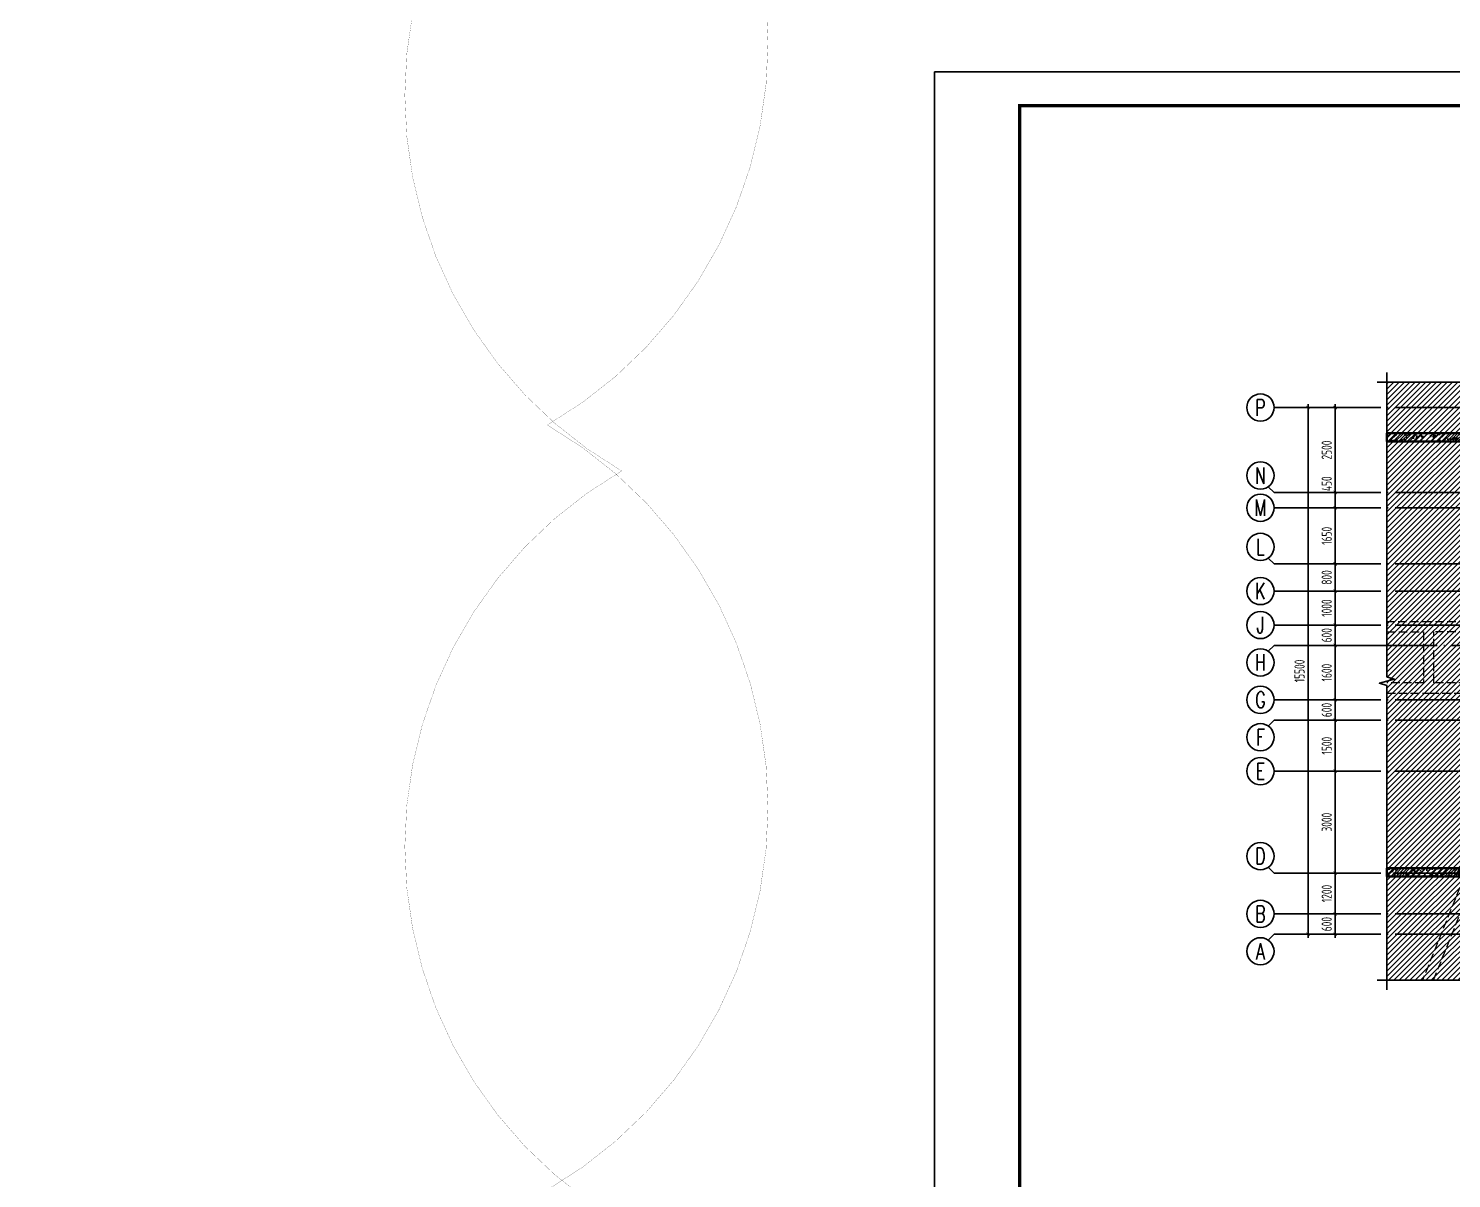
# Model space of a CAD drawing. Extents: x -655480 to 203344, y -294099 to 287156.
# Drawn here: x -117344 to -75456, y 193615 to 227456 of the extents above; entities that cross this region are included whole.
import ezdxf
from ezdxf.enums import TextEntityAlignment as Align

# ---------------------------------------------------------------- set-up
doc = ezdxf.new("R2010")
doc.units = 0
doc.header["$LTSCALE"] = 1000
for name, pattern in [('__DASH', [0.35, 0.25, -0.1]), ('DASH', [0.35, 0.25, -0.1]), ('DOTE', [2.42, 2, -0.2, 0.02, -0.2])]:
    doc.linetypes.add(name, pattern=pattern)
doc.layers.get('0').update_dxf_attribs({"linetype": 'CONTINUOUS'})
doc.layers.get('DEFPOINTS').update_dxf_attribs({"linetype": 'CONTINUOUS'})
for name, color, linetype in [('-TK', 7, 'CONTINUOUS'), ('A-AXIS', 1, 'CONTINUOUS'), ('A-DOTE', 10, 'DOTE'), ('AXIS_NUM', 7, 'CONTINUOUS'), ('S-L主梁线', 4, 'DASH'), ('S-Q墙填充', 252, 'CONTINUOUS'), ('S-Q墙实线', 6, 'CONTINUOUS'), ('S-Y一般标注', 3, 'CONTINUOUS'), ('THIN', 7, 'CONTINUOUS')]:
    doc.layers.add(name, color=color, linetype=linetype)
doc.layers.add('审图修改', color=2, linetype='CONTINUOUS', plot=False)
doc.styles.add('TSSD_Axis', font='complex.shx', dxfattribs={"width": 0.7, "bigfont": 'hztxt.shx'})
doc.styles.add('TSSD_DIMENSION', font='Tssdeng.shx', dxfattribs={"width": 0.7, "bigfont": 'tssdchn.shx'})
doc.dimstyles.new('TSSD_100_100', dxfattribs={"dimtxt": 300, "dimasz": 100, "dimexe": 100, "dimexo": 250, "dimgap": 100, "dimtad": 1, "dimdec": 0, "dimzin": 0, "dimdsep": 46, "dimtxsty": 'TSSD_DIMENSION', "dimblk": 'ARCHTICK', "dimcen": 0, "dimdle": 100, "dimclrt": 7, "dimadec": 0, "dimazin": 0, "dimtfac": 1, "dimtdec": 0, "dimtix": 1, "dimtmove": 2, "dimatfit": 3, "dimldrblk": 'ARCHTICK', "dimfxl": 1, "dimtolj": 1, "dimtzin": 0, "dimarcsym": 0})
pattern_1 = [(45, (-1285947.3, -27275.25), (-88.388348, 88.388348), []), (50, (-1285947.3, -27275.25), (358.63009, -31.37607), [37.5, -412.5]), (355, (-1285947.3, -27275.25), (-69.37567, 376.09607), [30, -330]), (100.4514, (-1285917.4, -27277.87), (289.25469, 344.71977), [31.8701, -350.57106]), (46.1842, (-1285947.3, -27175.25), (533.62052, -82.7595), [56.25, -618.75]), (96.6356, (-1285902.83, -27182.15), (467.33135, 487.05894), [47.80514, -525.8565]), (351.1842, (-1285947.3, -27175.25), (467.33097, 487.0593), [45, -495]), (21, (-1285897.3, -27200.25), (298.45353, -201.309445), [37.5, -412.5]), (326, (-1285897.3, -27200.25), (121.65767, 362.57502), [30, -330]), (71.4514, (-1285872.43, -27217.03), (420.11131, 161.26525), [31.8701, -350.57106]), (37.5, (-1285947.3, -27275.25), (6.079928, 166.446927), [0, -326, 0, -335, 0, -331.25]), (7.5, (-1285947.3, -27275.25), (131.53477, 197.205856), [0, -191, 0, -318.5, 0, -126.25]), (327.5, (-1286058.8, -27275.25), (266.911218, -11.277436), [0, -125, 0, -390, 0, -517.5]), (317.5, (-1286108.8, -27275.25), (291.593085, 50.05249), [0, -162.5, 0, -259, 0, -367.5])]

# ---------------------------------------------------------------- blocks, each defined once
blk = doc.blocks.new('20210827.00122446')
at = {"layer": 'S-Q墙填充', "linetype": 'ByBlock'}
h = blk.add_hatch(dxfattribs=at)
h.set_pattern_fill('钢筋混凝土', color=252, scale=50)
h.set_pattern_definition(pattern_1)
h.paths.add_polyline_path([(-256492, -277199), (-256492, -276949), (-252772, -276949), (-252772, -277199)])
h = blk.add_hatch(dxfattribs=at)
h.set_pattern_fill('钢筋混凝土', color=252, scale=50)
h.set_pattern_definition(pattern_1)
h.paths.add_polyline_path([(-256492, -289746), (-254362, -289746), (-254362, -289996), (-256492, -289996)])
at = {"layer": 'S-L主梁线', "linetype": '__DASH', "lineweight": 18}
for p, q in [((-255212, -282499), (-256492, -282499)), ((-254112, -282499), (-255212, -282499)), ((-256492, -282799), (-255412, -282799)), ((-255412, -282796), (-255412, -284299)), ((-255112, -284299), (-255112, -282796)), ((-254112, -282799), (-255112, -282799)), ((-255412, -284299), (-256492, -284299)), ((-254120, -284299), (-255112, -284299)), ((-256492, -284599), (-255212, -284599)), ((-255212, -284599), (-254112, -284599)), ((-254214, -289996), (-255444, -293050)), ((-255121, -293050), (-253890, -289996))]:
    blk.add_line(p, q, dxfattribs=at)
at = {"layer": 'S-Q墙实线', "lineweight": 35}
for points in [[(-256492, -277199), (-256492, -276949), (-252772, -276949), (-252772, -277199)], [(-256492, -289746), (-254362, -289746), (-254362, -289996), (-256492, -289996)]]:
    blk.add_lwpolyline(points, close=True, dxfattribs=at)
at = {"layer": 'THIN'}
for points in [[(-256492, -275166), (-256492, -284118), (-256272, -284188), (-256712, -284308), (-256492, -284378), (-256492, -293330)], [(-202250, -275446), (-229381, -275446), (-229451, -275666), (-229571, -275226), (-229641, -275446), (-256772, -275446)], [(-256772, -293050), (-229641, -293050), (-229571, -292830), (-229451, -293270), (-229381, -293050), (-202250, -293050)]]:
    blk.add_lwpolyline(points, dxfattribs=at)
blk = doc.blocks.new('ts_axno')
at = {"color": 0, "linetype": 'ByBlock', "lineweight": -2}
blk.add_circle((0, 0), 0.5, dxfattribs=at)
at = {"color": 0, "linetype": 'ByBlock', "lineweight": -2, "style": 'TSSD_Axis', "width": 0.7}
blk.add_attdef('A', text='', height=0.6, dxfattribs=at).set_placement((0, 0), align=Align.MIDDLE_CENTER)
blk = doc.blocks.new('_ArchTick')
at = {"color": 0, "linetype": 'ByBlock', "const_width": 0.15}
blk.add_lwpolyline([(-0.5, -0.5), (0.5, 0.5)], dxfattribs=at)
blk = doc.blocks.new('*D495')
at = {"layer": 'DEFPOINTS', "color": 0, "transparency": 16777216}
for p in [(-198891, 269213), (-197891, 269213), (-197891, 268613)]:
    blk.add_point(p, dxfattribs=at)
at = {"layer": 'S-Y一般标注', "color": 0, "lineweight": -2, "transparency": 16777216}
for p, q in [((-198141, 269213), (-198991, 269213)), ((-198891, 269213), (-198891, 269313)), ((-198891, 268613), (-198891, 269213)), ((-198141, 268613), (-198991, 268613)), ((-198891, 268613), (-198891, 268513))]:
    blk.add_line(p, q, dxfattribs=at)
at = {"layer": 'S-Y一般标注', "color": 0, "lineweight": -2, "transparency": 16777216, "xscale": 100, "yscale": 100, "zscale": 100}
for p, rotation in [((-198891, 269213), 270), ((-198891, 268613), 90)]:
    blk.add_blockref('_ArchTick', p, dxfattribs=dict(at, rotation=rotation))
at = {"layer": 'S-Y一般标注', "color": 7, "transparency": 16777216, "insert": (-199141, 268913), "char_height": 300, "attachment_point": 5, "rotation": 90, "style": 'TSSD_DIMENSION'}
blk.add_mtext('\\A1;600', dxfattribs=at)
blk = doc.blocks.new('*D496')
at = {"layer": 'DEFPOINTS', "color": 0, "transparency": 16777216}
for p in [(-198891, 274913), (-197891, 274913), (-197891, 273413)]:
    blk.add_point(p, dxfattribs=at)
at = {"layer": 'S-Y一般标注', "color": 0, "lineweight": -2, "transparency": 16777216}
for p, q in [((-198141, 274913), (-198991, 274913)), ((-198891, 273313), (-198891, 275013)), ((-198141, 273413), (-198991, 273413))]:
    blk.add_line(p, q, dxfattribs=at)
at = {"layer": 'S-Y一般标注', "color": 0, "lineweight": -2, "transparency": 16777216, "xscale": 100, "yscale": 100, "zscale": 100}
for p, rotation in [((-198891, 274913), 90), ((-198891, 273413), 270)]:
    blk.add_blockref('_ArchTick', p, dxfattribs=dict(at, rotation=rotation))
at = {"layer": 'S-Y一般标注', "color": 7, "transparency": 16777216, "insert": (-199141, 274163), "char_height": 300, "attachment_point": 5, "rotation": 90, "style": 'TSSD_DIMENSION'}
blk.add_mtext('\\A1;1500', dxfattribs=at)
blk = doc.blocks.new('*D497')
at = {"layer": 'DEFPOINTS', "color": 0, "transparency": 16777216}
for p in [(-198891, 275513), (-197891, 275513), (-197891, 274913)]:
    blk.add_point(p, dxfattribs=at)
at = {"layer": 'S-Y一般标注', "color": 0, "lineweight": -2, "transparency": 16777216}
for p, q in [((-198141, 275513), (-198991, 275513)), ((-198891, 275513), (-198891, 275613)), ((-198891, 274913), (-198891, 275513)), ((-198141, 274913), (-198991, 274913)), ((-198891, 274913), (-198891, 274813))]:
    blk.add_line(p, q, dxfattribs=at)
at = {"layer": 'S-Y一般标注', "color": 0, "lineweight": -2, "transparency": 16777216, "xscale": 100, "yscale": 100, "zscale": 100}
for p, rotation in [((-198891, 275513), 270), ((-198891, 274913), 90)]:
    blk.add_blockref('_ArchTick', p, dxfattribs=dict(at, rotation=rotation))
at = {"layer": 'S-Y一般标注', "color": 7, "transparency": 16777216, "insert": (-199141, 275213), "char_height": 300, "attachment_point": 5, "rotation": 90, "style": 'TSSD_DIMENSION'}
blk.add_mtext('\\A1;600', dxfattribs=at)
blk = doc.blocks.new('*D498')
at = {"layer": 'DEFPOINTS', "color": 0, "transparency": 16777216}
for p in [(-198891, 277113), (-197891, 277113), (-197891, 275513)]:
    blk.add_point(p, dxfattribs=at)
at = {"layer": 'S-Y一般标注', "color": 0, "lineweight": -2, "transparency": 16777216}
for p, q in [((-198141, 277113), (-198991, 277113)), ((-198891, 275413), (-198891, 277213)), ((-198141, 275513), (-198991, 275513))]:
    blk.add_line(p, q, dxfattribs=at)
at = {"layer": 'S-Y一般标注', "color": 0, "lineweight": -2, "transparency": 16777216, "xscale": 100, "yscale": 100, "zscale": 100}
for p, rotation in [((-198891, 277113), 90), ((-198891, 275513), 270)]:
    blk.add_blockref('_ArchTick', p, dxfattribs=dict(at, rotation=rotation))
at = {"layer": 'S-Y一般标注', "color": 7, "transparency": 16777216, "insert": (-199141, 276313), "char_height": 300, "attachment_point": 5, "rotation": 90, "style": 'TSSD_DIMENSION'}
blk.add_mtext('\\A1;1600', dxfattribs=at)
blk = doc.blocks.new('*D499')
at = {"layer": 'DEFPOINTS', "color": 0, "transparency": 16777216}
for p in [(-198891, 277713), (-197891, 277713), (-197891, 277113)]:
    blk.add_point(p, dxfattribs=at)
at = {"layer": 'S-Y一般标注', "color": 0, "lineweight": -2, "transparency": 16777216}
for p, q in [((-198891, 277713), (-198891, 277813)), ((-198141, 277713), (-198991, 277713)), ((-198891, 277113), (-198891, 277713)), ((-198141, 277113), (-198991, 277113)), ((-198891, 277113), (-198891, 277013))]:
    blk.add_line(p, q, dxfattribs=at)
at = {"layer": 'S-Y一般标注', "color": 0, "lineweight": -2, "transparency": 16777216, "xscale": 100, "yscale": 100, "zscale": 100}
for p, rotation in [((-198891, 277713), 270), ((-198891, 277113), 90)]:
    blk.add_blockref('_ArchTick', p, dxfattribs=dict(at, rotation=rotation))
at = {"layer": 'S-Y一般标注', "color": 7, "transparency": 16777216, "insert": (-199141, 277413), "char_height": 300, "attachment_point": 5, "rotation": 90, "style": 'TSSD_DIMENSION'}
blk.add_mtext('\\A1;600', dxfattribs=at)
blk = doc.blocks.new('*D500')
at = {"layer": 'DEFPOINTS', "color": 0, "transparency": 16777216}
for p in [(-198891, 278713), (-197891, 278713), (-197891, 277713)]:
    blk.add_point(p, dxfattribs=at)
at = {"layer": 'S-Y一般标注', "color": 0, "lineweight": -2, "transparency": 16777216}
for p, q in [((-198141, 278713), (-198991, 278713)), ((-198891, 277613), (-198891, 278813)), ((-198141, 277713), (-198991, 277713))]:
    blk.add_line(p, q, dxfattribs=at)
at = {"layer": 'S-Y一般标注', "color": 0, "lineweight": -2, "transparency": 16777216, "xscale": 100, "yscale": 100, "zscale": 100}
for p, rotation in [((-198891, 278713), 90), ((-198891, 277713), 270)]:
    blk.add_blockref('_ArchTick', p, dxfattribs=dict(at, rotation=rotation))
at = {"layer": 'S-Y一般标注', "color": 7, "transparency": 16777216, "insert": (-199141, 278213), "char_height": 300, "attachment_point": 5, "rotation": 90, "style": 'TSSD_DIMENSION'}
blk.add_mtext('\\A1;1000', dxfattribs=at)
blk = doc.blocks.new('*D501')
at = {"layer": 'DEFPOINTS', "color": 0, "transparency": 16777216}
for p in [(-199691, 284113), (-197891, 284113), (-197891, 268613)]:
    blk.add_point(p, dxfattribs=at)
at = {"layer": 'S-Y一般标注', "color": 0, "lineweight": -2, "transparency": 16777216}
for p, q in [((-198141, 284113), (-199791, 284113)), ((-199691, 268513), (-199691, 284213)), ((-198141, 268613), (-199791, 268613))]:
    blk.add_line(p, q, dxfattribs=at)
at = {"layer": 'S-Y一般标注', "color": 0, "lineweight": -2, "transparency": 16777216, "xscale": 100, "yscale": 100, "zscale": 100}
for p, rotation in [((-199691, 284113), 90), ((-199691, 268613), 270)]:
    blk.add_blockref('_ArchTick', p, dxfattribs=dict(at, rotation=rotation))
at = {"layer": 'S-Y一般标注', "color": 7, "transparency": 16777216, "insert": (-199941, 276363), "char_height": 300, "attachment_point": 5, "rotation": 90, "style": 'TSSD_DIMENSION'}
blk.add_mtext('\\A1;15500', dxfattribs=at)
blk = doc.blocks.new('*D502')
at = {"layer": 'DEFPOINTS', "color": 0, "transparency": 16777216}
for p in [(-198891, 279513), (-197891, 279513), (-197891, 278713)]:
    blk.add_point(p, dxfattribs=at)
at = {"layer": 'S-Y一般标注', "color": 0, "lineweight": -2, "transparency": 16777216}
for p, q in [((-198141, 279513), (-198991, 279513)), ((-198891, 278613), (-198891, 279613)), ((-198141, 278713), (-198991, 278713))]:
    blk.add_line(p, q, dxfattribs=at)
at = {"layer": 'S-Y一般标注', "color": 0, "lineweight": -2, "transparency": 16777216, "xscale": 100, "yscale": 100, "zscale": 100}
for p, rotation in [((-198891, 279513), 90), ((-198891, 278713), 270)]:
    blk.add_blockref('_ArchTick', p, dxfattribs=dict(at, rotation=rotation))
at = {"layer": 'S-Y一般标注', "color": 7, "transparency": 16777216, "insert": (-199141, 279113), "char_height": 300, "attachment_point": 5, "rotation": 90, "style": 'TSSD_DIMENSION'}
blk.add_mtext('\\A1;800', dxfattribs=at)
blk = doc.blocks.new('*D503')
at = {"layer": 'DEFPOINTS', "color": 0, "transparency": 16777216}
for p in [(-198891, 281613), (-197891, 281613), (-197891, 281163)]:
    blk.add_point(p, dxfattribs=at)
at = {"layer": 'S-Y一般标注', "color": 0, "lineweight": -2, "transparency": 16777216}
for p, q in [((-198141, 281613), (-198991, 281613)), ((-198891, 281063), (-198891, 281713)), ((-198141, 281163), (-198991, 281163))]:
    blk.add_line(p, q, dxfattribs=at)
at = {"layer": 'S-Y一般标注', "color": 0, "lineweight": -2, "transparency": 16777216, "xscale": 100, "yscale": 100, "zscale": 100}
for p, rotation in [((-198891, 281613), 90), ((-198891, 281163), 270)]:
    blk.add_blockref('_ArchTick', p, dxfattribs=dict(at, rotation=rotation))
at = {"layer": 'S-Y一般标注', "color": 7, "transparency": 16777216, "insert": (-199141, 281871), "char_height": 300, "attachment_point": 5, "rotation": 90, "style": 'TSSD_DIMENSION'}
blk.add_mtext('\\A1;450', dxfattribs=at)
blk = doc.blocks.new('*D504')
at = {"layer": 'DEFPOINTS', "color": 0, "transparency": 16777216}
for p in [(-198891, 284113), (-197891, 284113), (-197891, 281613)]:
    blk.add_point(p, dxfattribs=at)
at = {"layer": 'S-Y一般标注', "color": 0, "lineweight": -2, "transparency": 16777216}
for p, q in [((-198141, 284113), (-198991, 284113)), ((-198891, 281513), (-198891, 284213)), ((-198141, 281613), (-198991, 281613))]:
    blk.add_line(p, q, dxfattribs=at)
at = {"layer": 'S-Y一般标注', "color": 0, "lineweight": -2, "transparency": 16777216, "xscale": 100, "yscale": 100, "zscale": 100}
for p, rotation in [((-198891, 284113), 90), ((-198891, 281613), 270)]:
    blk.add_blockref('_ArchTick', p, dxfattribs=dict(at, rotation=rotation))
at = {"layer": 'S-Y一般标注', "color": 7, "transparency": 16777216, "insert": (-199141, 282863), "char_height": 300, "attachment_point": 5, "rotation": 90, "style": 'TSSD_DIMENSION'}
blk.add_mtext('\\A1;2500', dxfattribs=at)
blk = doc.blocks.new('*D505')
at = {"layer": 'DEFPOINTS', "color": 0, "transparency": 16777216}
for p in [(-198891, 270413), (-197891, 270413), (-197891, 269213)]:
    blk.add_point(p, dxfattribs=at)
at = {"layer": 'S-Y一般标注', "color": 0, "lineweight": -2, "transparency": 16777216}
for p, q in [((-198141, 270413), (-198991, 270413)), ((-198891, 269113), (-198891, 270513)), ((-198141, 269213), (-198991, 269213))]:
    blk.add_line(p, q, dxfattribs=at)
at = {"layer": 'S-Y一般标注', "color": 0, "lineweight": -2, "transparency": 16777216, "xscale": 100, "yscale": 100, "zscale": 100}
for p, rotation in [((-198891, 270413), 90), ((-198891, 269213), 270)]:
    blk.add_blockref('_ArchTick', p, dxfattribs=dict(at, rotation=rotation))
at = {"layer": 'S-Y一般标注', "color": 7, "transparency": 16777216, "insert": (-199141, 269813), "char_height": 300, "attachment_point": 5, "rotation": 90, "style": 'TSSD_DIMENSION'}
blk.add_mtext('\\A1;1200', dxfattribs=at)
blk = doc.blocks.new('*D506')
at = {"layer": 'DEFPOINTS', "color": 0, "transparency": 16777216}
for p in [(-198891, 273413), (-197891, 273413), (-197891, 270413)]:
    blk.add_point(p, dxfattribs=at)
at = {"layer": 'S-Y一般标注', "color": 0, "lineweight": -2, "transparency": 16777216}
for p, q in [((-198141, 273413), (-198991, 273413)), ((-198891, 270313), (-198891, 273513)), ((-198141, 270413), (-198991, 270413))]:
    blk.add_line(p, q, dxfattribs=at)
at = {"layer": 'S-Y一般标注', "color": 0, "lineweight": -2, "transparency": 16777216, "xscale": 100, "yscale": 100, "zscale": 100}
for p, rotation in [((-198891, 273413), 90), ((-198891, 270413), 270)]:
    blk.add_blockref('_ArchTick', p, dxfattribs=dict(at, rotation=rotation))
at = {"layer": 'S-Y一般标注', "color": 7, "transparency": 16777216, "insert": (-199141, 271913), "char_height": 300, "attachment_point": 5, "rotation": 90, "style": 'TSSD_DIMENSION'}
blk.add_mtext('\\A1;3000', dxfattribs=at)
blk = doc.blocks.new('*D541')
at = {"layer": 'DEFPOINTS', "color": 0, "transparency": 16777216}
for p in [(-198891, 281163), (-197891, 281163), (-197891, 279513)]:
    blk.add_point(p, dxfattribs=at)
at = {"layer": 'S-Y一般标注', "color": 0, "lineweight": -2, "transparency": 16777216}
for p, q in [((-198141, 281163), (-198991, 281163)), ((-198891, 279413), (-198891, 281263)), ((-198141, 279513), (-198991, 279513))]:
    blk.add_line(p, q, dxfattribs=at)
at = {"layer": 'S-Y一般标注', "color": 0, "lineweight": -2, "transparency": 16777216, "xscale": 100, "yscale": 100, "zscale": 100}
for p, rotation in [((-198891, 281163), 90), ((-198891, 279513), 270)]:
    blk.add_blockref('_ArchTick', p, dxfattribs=dict(at, rotation=rotation))
at = {"layer": 'S-Y一般标注', "color": 7, "transparency": 16777216, "insert": (-199141, 280338), "char_height": 300, "attachment_point": 5, "rotation": 90, "style": 'TSSD_DIMENSION'}
blk.add_mtext('\\A1;1650', dxfattribs=at)
blk = doc.blocks.new('A1')
blk.add_lwpolyline([(0, 59400), (0, 0), (84100, 0), (84100, 59400)], close=True)
at = {"const_width": 100}
blk.add_lwpolyline([(2500, 58400), (2500, 1000), (83100, 1000), (83100, 58400)], close=True, dxfattribs=at)
blk = doc.blocks.new('20210827.00163710')
at = {"layer": 'A-AXIS'}
for p, q in [((-253172, -271230.2), (-255972, -271230.2)), ((-255972, -273730.2), (-256143.6, -273558.6)), ((-253172, -273730.2), (-255972, -273730.2)), ((-253172, -274180.2), (-255972, -274180.2)), ((-255972, -275830.2), (-256143.6, -275658.6)), ((-253172, -275830.2), (-255972, -275830.2)), ((-253172, -276630.2), (-255972, -276630.2)), ((-253172, -277630.2), (-255972, -277630.2)), ((-255972, -278229.9), (-256143.6, -278401.6)), ((-253172, -278229.9), (-255972, -278229.9)), ((-253172, -279830.2), (-255972, -279830.2)), ((-255972, -280430.2), (-256143.6, -280601.8)), ((-253172, -280430.2), (-255972, -280430.2)), ((-253172, -281930.2), (-255972, -281930.2)), ((-255972, -284930.2), (-256143.6, -284758.6)), ((-253172, -284930.2), (-255972, -284930.2)), ((-253172, -286130.2), (-255972, -286130.2)), ((-255972, -286730.2), (-256143.6, -286901.8)), ((-253172, -286730.2), (-255972, -286730.2))]:
    blk.add_line(p, q, dxfattribs=at)
at = {"layer": 'A-DOTE'}
for p, q in [((-197172, -271230.2), (-253172, -271230.2)), ((-197172, -273730.2), (-253172, -273730.2)), ((-197172, -274180.2), (-253172, -274180.2)), ((-197172, -275830.2), (-253172, -275830.2)), ((-197172, -276630.2), (-253172, -276630.2)), ((-197172, -277630.2), (-253172, -277630.2)), ((-253172, -278229.9), (-197172, -278229.9)), ((-197172, -279830.2), (-253172, -279830.2)), ((-197172, -280430.2), (-253172, -280430.2)), ((-197172, -281930.2), (-253172, -281930.2)), ((-197172, -284930.2), (-253172, -284930.2)), ((-197172, -286130.2), (-253172, -286130.2)), ((-197172, -286730.2), (-253172, -286730.2))]:
    blk.add_line(p, q, dxfattribs=at)
at = {"layer": 'A-AXIS'}
ref = blk.add_blockref('ts_axno', (-256372, -271230.2), dxfattribs=dict(at, xscale=800, yscale=800, zscale=800))
ref.add_attrib('G', 'P', dxfattribs={"layer": 'AXIS_NUM', "height": 480, "style": 'TSSD_Axis', "width": 0.7}).set_placement((-256372, -271230.2), align=Align.MIDDLE_CENTER)
ref = blk.add_blockref('ts_axno', (-256372, -273230.2), dxfattribs=dict(at, xscale=800, yscale=800, zscale=800))
ref.add_attrib('G', 'N', dxfattribs={"layer": 'AXIS_NUM', "height": 480, "style": 'TSSD_Axis', "width": 0.7}).set_placement((-256372, -273230.2), align=Align.MIDDLE_CENTER)
ref = blk.add_blockref('ts_axno', (-256372, -274180.2), dxfattribs=dict(at, xscale=800, yscale=800, zscale=800))
ref.add_attrib('G', 'M', dxfattribs={"layer": 'AXIS_NUM', "height": 480, "style": 'TSSD_Axis', "width": 0.7}).set_placement((-256372, -274180.2), align=Align.MIDDLE_CENTER)
ref = blk.add_blockref('ts_axno', (-256372, -275330.2), dxfattribs=dict(at, xscale=800, yscale=800, zscale=800))
ref.add_attrib('G', 'L', dxfattribs={"layer": 'AXIS_NUM', "height": 480, "style": 'TSSD_Axis', "width": 0.7}).set_placement((-256372, -275330.2), align=Align.MIDDLE_CENTER)
ref = blk.add_blockref('ts_axno', (-256372, -276630.2), dxfattribs=dict(at, xscale=800, yscale=800, zscale=800))
ref.add_attrib('G', 'K', dxfattribs={"layer": 'AXIS_NUM', "height": 480, "style": 'TSSD_Axis', "width": 0.7}).set_placement((-256372, -276630.2), align=Align.MIDDLE_CENTER)
ref = blk.add_blockref('ts_axno', (-256372, -277630.2), dxfattribs=dict(at, xscale=800, yscale=800, zscale=800))
ref.add_attrib('G', 'J', dxfattribs={"layer": 'AXIS_NUM', "height": 480, "style": 'TSSD_Axis', "width": 0.7}).set_placement((-256372, -277630.2), align=Align.MIDDLE_CENTER)
ref = blk.add_blockref('ts_axno', (-256372, -278729.9), dxfattribs=dict(at, xscale=800, yscale=800, zscale=800))
ref.add_attrib('C', 'H', dxfattribs={"layer": 'AXIS_NUM', "height": 480, "style": 'TSSD_Axis', "width": 0.7}).set_placement((-256372, -278729.9), align=Align.MIDDLE_CENTER)
ref = blk.add_blockref('ts_axno', (-256372, -279830.2), dxfattribs=dict(at, xscale=800, yscale=800, zscale=800))
ref.add_attrib('D', 'G', dxfattribs={"layer": 'AXIS_NUM', "height": 480, "style": 'TSSD_Axis', "width": 0.7}).set_placement((-256372, -279830.2), align=Align.MIDDLE_CENTER)
ref = blk.add_blockref('ts_axno', (-256372, -280930.2), dxfattribs=dict(at, xscale=800, yscale=800, zscale=800))
ref.add_attrib('C', 'F', dxfattribs={"layer": 'AXIS_NUM', "height": 480, "style": 'TSSD_Axis', "width": 0.7}).set_placement((-256372, -280930.2), align=Align.MIDDLE_CENTER)
ref = blk.add_blockref('ts_axno', (-256372, -281930.2), dxfattribs=dict(at, xscale=800, yscale=800, zscale=800))
ref.add_attrib('B', 'E', dxfattribs={"layer": 'AXIS_NUM', "height": 480, "style": 'TSSD_Axis', "width": 0.7}).set_placement((-256372, -281930.2), align=Align.MIDDLE_CENTER)
ref = blk.add_blockref('ts_axno', (-256372, -284430.2), dxfattribs=dict(at, xscale=800, yscale=800, zscale=800, rotation=180))
ref.add_attrib('C', 'D', dxfattribs={"layer": 'AXIS_NUM', "height": 480, "style": 'TSSD_Axis', "width": 0.7}).set_placement((-256372, -284430.2), align=Align.MIDDLE_CENTER)
ref = blk.add_blockref('ts_axno', (-256372, -286130.2), dxfattribs=dict(at, xscale=800, yscale=800, zscale=800))
ref.add_attrib('A', 'B', dxfattribs={"layer": 'AXIS_NUM', "height": 480, "style": 'TSSD_Axis', "width": 0.7}).set_placement((-256372, -286130.2), align=Align.MIDDLE_CENTER)
ref = blk.add_blockref('ts_axno', (-256372, -287230.2), dxfattribs=dict(at, xscale=800, yscale=800, zscale=800))
ref.add_attrib('F', 'A', dxfattribs={"layer": 'AXIS_NUM', "height": 480, "style": 'TSSD_Axis', "width": 0.7}).set_placement((-256372, -287230.2), align=Align.MIDDLE_CENTER)
at = {"layer": 'S-Y一般标注'}
for base, p1, p2, picture, middle in [((-254972, -271230.2), (-253172, -286730.2), (-253172, -271230.2), '*D501', (-255222, -278980.2)), ((-254172, -271230.2), (-253172, -273730.2), (-253172, -271230.2), '*D504', (-254422, -272480.2)), ((-254172, -274180.2), (-253172, -275830.2), (-253172, -274180.2), '*D541', (-254422, -275005.2)), ((-254172, -275830.2), (-253172, -276630.2), (-253172, -275830.2), '*D502', (-254422, -276230.2)), ((-254172, -276630.2), (-253172, -277630.2), (-253172, -276630.2), '*D500', (-254422, -277130.2)), ((-254172, -277630.2), (-253172, -278229.9), (-253172, -277630.2), '*D499', (-254422, -277930.1)), ((-254172, -278229.9), (-253172, -279830.2), (-253172, -278229.9), '*D498', (-254422, -279030.1)), ((-254172, -279830.2), (-253172, -280430.2), (-253172, -279830.2), '*D497', (-254422, -280130.2)), ((-254172, -280430.2), (-253172, -281930.2), (-253172, -280430.2), '*D496', (-254422, -281180.2)), ((-254172, -281930.2), (-253172, -284930.2), (-253172, -281930.2), '*D506', (-254422, -283430.2)), ((-254172, -284930.2), (-253172, -286130.2), (-253172, -284930.2), '*D505', (-254422, -285530.2)), ((-254172, -286130.2), (-253172, -286730.2), (-253172, -286130.2), '*D495', (-254422, -286430.2))]:
    dim = blk.add_linear_dim(base=base, p1=p1, p2=p2, angle=90, dimstyle='TSSD_100_100', dxfattribs=at)
    dim.commit()
    dim.dimension.update_dxf_attribs({"geometry": picture, "text_midpoint": middle, "insert": (-55280.9, -555343.3)})
dim = blk.add_linear_dim(base=(-254172, -273730.2), p1=(-253172, -274180.2), p2=(-253172, -273730.2), angle=90, dimstyle='TSSD_100_100', dxfattribs=at)
dim.commit()
dim.dimension.update_dxf_attribs({"geometry": '*D503', "text_midpoint": (-254422, -273472.1), "dimtype": 128, "insert": (-55280.9, -555343.3)})

msp = doc.modelspace()

# ---------------------------------------------------------------- hatches: boundary and pattern name
at = {"true_color": 0x636466}
h = msp.add_hatch(dxfattribs=at)
h.set_pattern_fill('ANSI31', color=251, scale=70)
h.set_pattern_definition([(45, (137880.15, -420165.53), (-78.577241, 78.577241), [])])
h.paths.add_polyline_path([(-59729.72, 213901.43), (-59729.73, 215251.43), (-63929.73, 215251.42), (-63929.71, 213751.45), (-66179.93, 213751.41), (-66179.51, 210801.42), (-68529.72, 210801.43), (-68529.72, 206351.43), (-63779.72, 206351.43), (-63779.72, 205501.43), (-59329.72, 205501.5), (-59329.72, 207551.52), (-59329.72, 207551.33), (-59329.72, 209151.38), (-61079.73, 209151.48), (-61079.72, 213901.43)], flags=16)
h.paths.add_polyline_path([(-35579.72, 214251.45), (-35579.72, 215200.54), (-38929.72, 215202.32), (-38929.72, 213601.43), (-38929.63, 213601.43), (-38929.82, 209201.43), (-43479.71, 209201.43), (-43479.67, 206401.43), (-40429.72, 206401.43), (-40429.72, 205701.43), (-36029.68, 205701.43), (-36029.68, 207601.43), (-34079.73, 207601.42), (-34079.72, 209201.43), (-33329.64, 209201.42), (-33329.65, 214251.41)], flags=16)
h.paths.add_polyline_path([(-77359.91, 217051.43), (-23397.82, 217051.43), (-23397.82, 199447), (-77359.91, 199447)])

# ---------------------------------------------------------------- linework, layer by layer
at = {"layer": '审图修改', "color": 2, "const_width": 5}
for points in [[(-99882.63, 15434.77, -0.57735027), (-99882.63, 37546.11, -0.57735027), (-99882.63, 59657.45, -0.57735027), (-99882.63, 81768.79, -0.57735027), (-99882.63, 103880.13, -0.57735027), (-99882.63, 125991.47, -0.57735027), (-99882.63, 148102.81, -0.57735027), (-99882.63, 170214.15, -0.57735027), (-99882.63, 192325.49, -0.57735027), (-99882.63, 214436.83, -0.57735027), (-99882.63, 236548.17, -0.57735027), (-99882.63, 258659.51, -0.57735027), (-99882.63, 280770.85, -0.57735027), (-99882.63, 280770.85, -0.57735027)], [(-214592.76, 238291.76, -0.57735027), (-192088.35, 238291.76, -0.57735027), (-169583.94, 238291.76, -0.57735027), (-147079.53, 238291.76, -0.57735027), (-124575.12, 238291.76, -0.57735027), (-102070.71, 238291.76, -0.57735027), (-102070.71, 215787.35, -0.57735027), (-102070.71, 193282.94, -0.57735027), (-102070.71, 170778.53, -0.57735027), (-102070.71, 148274.12, -0.57735027), (-102070.71, 125769.71, -0.57735027), (-102070.71, 103265.3, -0.57735027), (-124575.12, 103265.3, -0.57735027), (-147079.53, 103265.3, -0.57735027), (-169583.94, 103265.3, -0.57735027), (-192088.35, 103265.3, -0.57735027), (-214592.76, 103265.3, -0.57735027), (-214592.76, 125769.71, -0.57735027), (-214592.76, 148274.12, -0.57735027), (-214592.76, 170778.53, -0.57735027), (-214592.76, 193282.94, -0.57735027), (-214592.76, 215787.35, -0.57735027), (-214592.76, 238291.76, -0.57735027), (-214592.76, 238291.76, -0.57735027)]]:
    msp.add_lwpolyline(points, format="xyb", dxfattribs=at)

# ---------------------------------------------------------------- block references
at = {"layer": '-TK'}
msp.add_blockref('A1', (-90670.8, 166782.28), dxfattribs=at)
at = {"layer": 'A-DOTE', "color": 2}
msp.add_blockref('20210827.00163710', (175292.26, 487531.65), dxfattribs=at)
at = {"layer": 'S-Q墙实线', "color": 2}
msp.add_blockref('20210827.00122446', (179132.06, 492497.27), dxfattribs=at)

doc.saveas('drawing.dxf')
